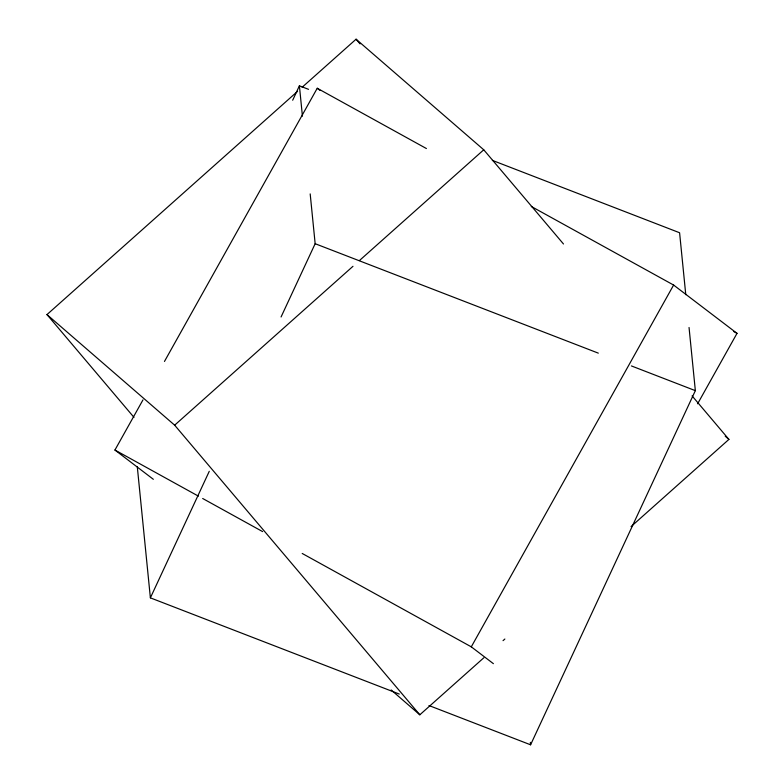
<?xml version="1.0" encoding="UTF-8"?>
<svg xmlns="http://www.w3.org/2000/svg" width="784" height="784" viewBox="0 0 784 784"><rect width="100%" height="100%" fill="white"/><g stroke="black" fill="none" stroke-linecap="round" stroke-linejoin="round"><path stroke-width="1.18" d="M292.677 100.234L299.4 85.809L308.533 89.337M399.281 694.056L150.381 597.859L209.269 471.302M281.064 316.981L315.158 243.706L310.19 193.903M428.966 705.531L530.582 744.8L695.349 390.648L689.048 327.487M153.35 479.308L114.934 450.036L142.982 399.879M164.464 361.453L317.246 88.259L426.408 148.539M493.391 663.666L471.292 646.839L673.613 285.053L531.287 206.457M697.623 403.789L737.019 333.347L673.613 285.053M133.986 417.362L46.981 314.59L297.557 91.346M302.124 87.269L356.083 39.2L483.748 149.793L563.48 243.981M46.981 314.59L174.656 425.183L352.976 266.305M359.376 260.602L483.748 149.793M391.147 689.959L419.822 714.802L483.836 657.766M503.044 640.655L504.867 639.029M631.071 526.583L728.924 439.403L692.086 395.891M492.352 160.377L679.591 232.75L685.775 294.696M315.158 243.706L598.31 353.143M631.414 365.932L695.349 390.648M733.804 331.573L737.019 333.347M114.934 450.036L198.401 496.135M202.684 498.497L262.611 531.591M302.212 553.465L471.292 646.839M317.246 88.259L320.137 90.454M725.22 436.198L728.924 439.403M356.083 39.2L360.042 43.875M174.656 425.183L419.822 714.802M530.337 742.37L530.582 744.8M299.4 85.809L302.428 116.169M137.288 466.676L150.381 597.859"/></g></svg>
